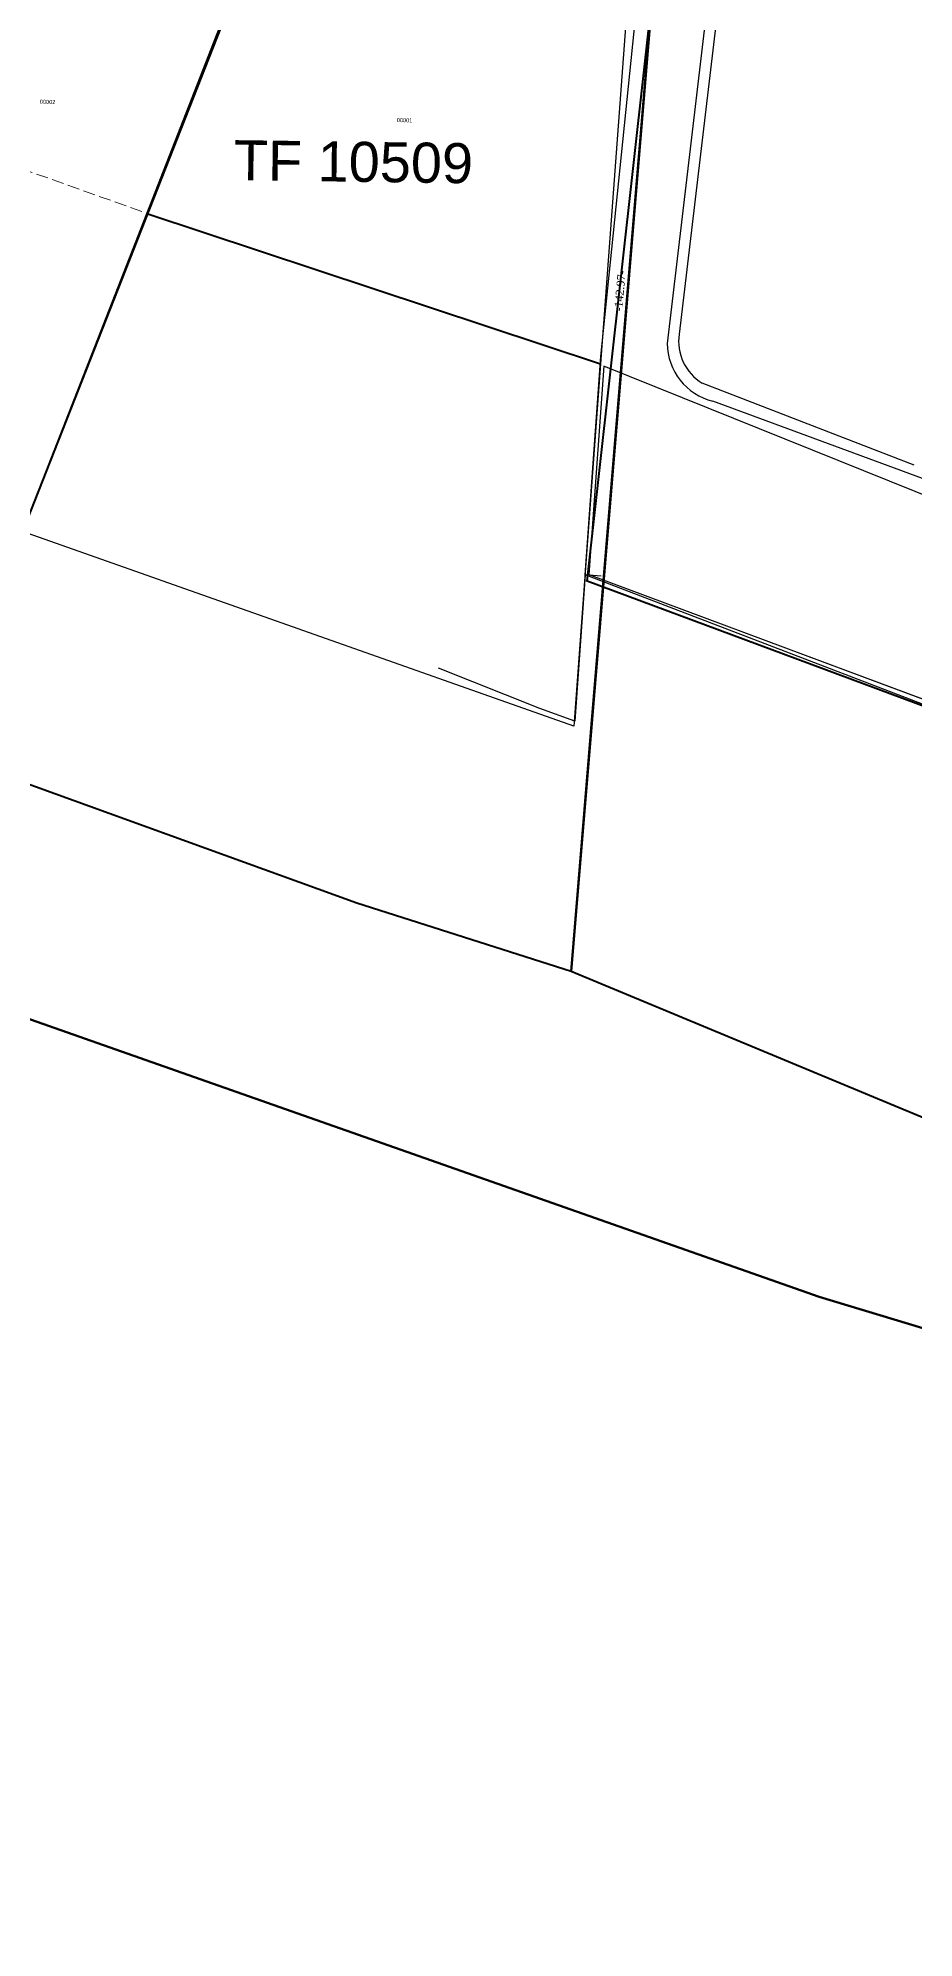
# Model space of a CAD drawing. Header units: metres. Extents: x 251686 to 255059, y 1627526 to 1631912.
# Drawn here: x 252591 to 252810, y 1628033.5 to 1628508.3 of the extents above; entities that cross this region are included whole.
import ezdxf
from ezdxf.enums import TextEntityAlignment as Align

# ---------------------------------------------------------------- set-up
doc = ezdxf.new("R2010")
doc.units = ezdxf.units.M
doc.header["$MEASUREMENT"] = 0
doc.linetypes.add('DGN Style 3', pattern=[4.156684, 2.96906, -1.187624])
for name, color, linetype in [('A_revoir_niveau_0', 7, 'Continuous'), ('limites_parcelles', 7, 'Continuous'), ('limites_sections', 7, 'Continuous'), ('limites_tf', 7, 'Continuous'), ('numero_parcelle', 7, 'Continuous')]:
    doc.layers.add(name, color=color, linetype=linetype)
for name, color, linetype, lineweight in [('Cotation Linéaire', 7, 'Continuous', 0), ('LIMITE TITRE FONCIER', 5, 'Continuous', 13), ('limites_communes_2025', 7, 'Continuous', 0), ('Réquisition', 240, 'Continuous', 0), ('TITRE FONCIER', 7, 'Continuous', 0)]:
    doc.layers.add(name, color=color, linetype=linetype, lineweight=lineweight)
doc.styles.get("Standard").update_dxf_attribs({"font": 'txt.shx'})
doc.styles.add('Style-Arial', font='arial.ttf')
doc.styles.add('Times 1.0', font='times.ttf', dxfattribs={"width": 0.99, "height": 0.0254})

# ---------------------------------------------------------------- blocks, each defined once
blk = doc.blocks.new('*U133')
at = {"flags": 128}
for points, elevation in [([(0.133417, -0.220284), (0.130002, -0.264572), (0.127686, -0.265366), (-0.065926, -0.190808), (-0.194108, -0.141732), (-0.190168, -0.08715), (-0.181213, 0.000651), (-0.176112, 0.043195), (-0.166551, 0.108144), (-0.148411, 0.116316), (-0.129814, 0.124222), (-0.103291, 0.172663), (-0.094554, 0.188209), (-0.091076, 0.194598), (-0.073015, 0.227649), (0.032519, 0.294492), (0.032579, 0.294377), (0.082048, 0.295495), (0.121164, 0.296007)], 0.001709), ([(0.133417, -0.220284), (0.130002, -0.264572), (0.127686, -0.265366), (-0.065926, -0.190808), (-0.194108, -0.141732), (-0.190168, -0.08715), (-0.181213, 0.000651), (-0.176112, 0.043195), (-0.166551, 0.108144), (-0.148411, 0.116316), (-0.129814, 0.124222), (-0.103291, 0.172663), (-0.094554, 0.188209), (-0.091076, 0.194598), (-0.073015, 0.227649), (0.032519, 0.294492), (0.032579, 0.294377), (0.082048, 0.295495), (0.121164, 0.296007)], 0.001709), ([(-0.152719, 0.093171), (-0.17359, -0.083851)], 0.005567), ([(-0.152719, 0.093171), (-0.17359, -0.083851)], 0.005567), ([(-0.150972, 0.084422), (-0.17063, -0.081525)], 0.005473), ([(-0.150972, 0.084422), (-0.17063, -0.081525)], 0.005473), ([(-0.111928, -0.114256), (-0.164877, -0.093763)], 0.005444), ([(-0.111928, -0.114256), (-0.164877, -0.093763)], 0.005444), ([(-0.037037, -0.144417), (-0.162198, -0.098288)], 0.004334), ([(-0.037037, -0.144417), (-0.162198, -0.098288)], 0.004334), ([(-0.190119, -0.142016), (-0.194108, -0.141732), (-0.196708, -0.178275)], 0.003949), ([(-0.190119, -0.142016), (-0.194108, -0.141732), (-0.196708, -0.178275)], 0.003949), ([(-0.196708, -0.178275), (-0.205483, -0.175112), (-0.230758, -0.164979)], 0.002454), ([(-0.196708, -0.178275), (-0.205483, -0.175112), (-0.230758, -0.164979)], 0.002454)]:
    blk.add_lwpolyline(points, dxfattribs=dict(at, elevation=elevation))
for centre, radius, start, end in [((-0.158681, -0.0838, 0.005403), 0.0149088344076315, 180.196487, 256.356297), ((-0.158681, -0.0838, 0.005403), 0.0149088344076315, 180.196487, 256.356297), ((-0.158491, -0.08329, 0.00538), 0.0122663350606628, 171.727469, 238.628322), ((-0.158491, -0.08329, 0.00538), 0.0122663350606628, 171.727469, 238.628322)]:
    blk.add_arc(centre, radius, start, end)
at = {"layer": 'Cotation Linéaire', "style": 'Times 1.0', "width": 0.99}
blk.add_text('-142.97-', height=0.002, rotation=84.825043, dxfattribs=at).set_placement((-0.186416, -0.070653, -0.0018), align=Align.TOP_CENTER)

msp = doc.modelspace()

# ---------------------------------------------------------------- linework, layer by layer
at = {"layer": 'A_revoir_niveau_0', "color": 3, "linetype": 'Continuous', "lineweight": 40, "flags": 128}
msp.add_lwpolyline([(253109.197224, 1628538.482426), (253089.247287, 1628435.106411), (253070.936491, 1628409.58108), (253073.565197, 1628378.644326), (253056.617706, 1628297.559698), (253053.678086, 1628253.237874), (253051.370626, 1628252.419371), (252728.268322, 1628372.594036), (252751.317234, 1628578.893523), (252757.473034, 1628618.097883), (252795.214016, 1628634.925169)], dxfattribs=at)
at = {"layer": 'LIMITE TITRE FONCIER', "color": 5, "linetype": 'Continuous', "lineweight": 30}
msp.add_line((252708.166444, 1628694.780425), (252618.255533, 1628464.492066), dxfattribs=at)
at = {"layer": 'limites_communes_2025', "color": 3, "lineweight": 80, "flags": 128}
msp.add_lwpolyline([(253108.75, 1628096.25), (252786.25, 1628193.75), (252508.75, 1628291.25), (252343.75, 1628343.75), (252208.75, 1628411.25), (252013.75, 1628448.75), (251686.4615, 1628545.0113), (251734.5836, 1628652.3234), (251750.4586, 1628725.3485), (251776.8362, 1628743.4359), (251782.106, 1628756.2017), (251788.0115, 1628792.4782), (251795.0979, 1628823.5764), (251818.1167, 1628967.6423), (251823.673, 1628983.9143), (251845.898, 1629019.6331), (251869.7106, 1629026.38), (251886.3794, 1629062.4957), (251876.8544, 1629102.5801)], dxfattribs=at)
at = {"layer": 'limites_parcelles', "color": 7, "linetype": 'Continuous', "lineweight": 13}
msp.add_line((252708.186229, 1628694.770238), (252618.260045, 1628464.487843), dxfattribs=at)
at = {"layer": 'limites_sections', "color": 112, "linetype": 'Continuous', "lineweight": 40, "flags": 128}
msp.add_lwpolyline([(252721.721864, 1628619.437822), (252753.241864, 1628623.321822), (252724.250426, 1628275.006531), (252670.715386, 1628292.089523), (252580.662046, 1628324.662008), (252041.292027, 1628533.926516), (252075.316041, 1628631.877881), (252090.835733, 1628688.257312), (252115.26328, 1628944.950622), (252156.993131, 1629047.301812), (252306.553663, 1628962.878275), (252389.117958, 1628940.418995), (252429.920946, 1628946.766764), (252495.086357, 1628927.313682), (252674.257536, 1628915.953628), (252655.492526, 1628879.661683), (252709.972275, 1628836.08889), (252707.872864, 1628693.966822), (252721.721864, 1628619.437822)], close=True, dxfattribs=at)
at = {"layer": 'limites_sections', "color": 112, "linetype": 'Continuous', "lineweight": 40, "extrusion": (-1.8717255e-09, -9.639832e-10, 1), "elevation": -0.002046, "flags": 128}
msp.add_lwpolyline([(253469.820836, 1628503.176145), (253488.589644, 1628500.414429), (253454.879488, 1628458.45481), (253455.869011, 1628419.146695), (253456.677254, 1628387.039772), (253456.725415, 1628385.126634), (253456.826796, 1628378.590775), (253456.092848, 1628349.73443), (253454.032863, 1628268.742801), (253388.282867, 1628177.212071), (253374.268487, 1628101.940239), (253305.375391, 1628033.502846), (252724.250426, 1628275.006531), (252729.810311, 1628341.80532), (252735.302417, 1628407.78978), (252753.241864, 1628623.321822), (252721.721864, 1628619.437822), (252719.111157, 1628633.487457), (252714.797364, 1628656.702322), (252707.872864, 1628693.966822), (252708.178498, 1628714.657046), (252708.499905, 1628736.415068), (252708.92257, 1628765.027856), (252709.546654, 1628807.276005), (252710.023977, 1628836.275407), (252766.51681, 1628874.562186), (252777.807368, 1628875.207361), (252792.594535, 1628876.052342), (252806.680432, 1628876.85725), (252821.799454, 1628877.721194), (252840.098742, 1628878.766867), (252853.870088, 1628879.553801), (252869.673078, 1628880.456829), (252881.50225, 1628881.132782), (252890.234906, 1628881.631791), (252896.724489, 1628882.002624), (252900.638805, 1628882.226299), (252915.419343, 1628884.059972), (252947.872303, 1628888.086085), (252995.1058, 1628893.94587), (253038.771855, 1628895.227443), (253072.399091, 1628896.214383), (253084.091369, 1628889.07052), (253103.780853, 1628877.040446), (253120.367335, 1628866.906274), (253135.162614, 1628857.86651), (253140.023655, 1628843.378963), (253144.884695, 1628828.891416), (253158.888191, 1628822.546236), (253184.202626, 1628811.075912), (253223.520558, 1628793.260409), (253250.158874, 1628785.95727), (253263.793452, 1628773.437298), (253279.13654, 1628744.455831), (253296.184438, 1628717.179275), (253350.963018, 1628668.589516), (253387.610751, 1628636.082202), (253479.037064, 1628554.98513), (253469.820836, 1628503.176145)], close=True, dxfattribs=at)
at = {"layer": 'limites_tf', "color": 5, "linetype": 'Continuous', "lineweight": 13}
msp.add_line((252728.735666, 1628374.283183), (253055.991022, 1628252.178647), dxfattribs=at)
at = {"layer": 'limites_tf', "color": 7, "linetype": 'Continuous', "lineweight": 40, "flags": 128}
msp.add_lwpolyline([(252587.203627, 1628384.955986), (252047.260273, 1628551.108434), (252090.835733, 1628688.257312), (252115.26328, 1628944.950622), (252157.037261, 1629047.238937), (252306.010258, 1628961.218851), (252389.826661, 1628938.995359), (252429.920946, 1628946.766764), (252450.373841, 1628931.748567), (252504.764121, 1628866.026622), (252568.762691, 1628890.327617), (252635.739577, 1628895.467016), (252710.021141, 1628836.054654), (252708.137677, 1628692.541722), (252587.203627, 1628384.955986)], close=True, dxfattribs=at)
at = {"layer": 'limites_tf', "color": 5, "linetype": 'Continuous', "lineweight": 30, "flags": 128}
msp.add_lwpolyline([(252708.02168, 1628694.402214), (252721.619587, 1628619.345416), (252738.076438, 1628621.378779), (252753.711056, 1628620.852272), (252738.047441, 1628513.230604), (252731.582035, 1628426.895032), (252727.767845, 1628374.858853), (252724.943986, 1628336.371299), (252587.203627, 1628384.955986), (252618.255533, 1628464.492066), (252708.02168, 1628694.402214)], dxfattribs=at)
at = {"layer": 'limites_tf', "color": 5, "linetype": 'DGN Style 3', "lineweight": 0, "flags": 128}
msp.add_lwpolyline([(252499.42627, 1628501.10817), (252530.886643, 1628402.285961), (252530.887174, 1628402.285797), (252587.203627, 1628384.955986), (252618.25544, 1628464.492102), (252618.255439, 1628464.492099), (252571.152712, 1628481.275287), (252501.386982, 1628506.132789), (252499.42627, 1628501.10817)], close=True, dxfattribs=at)
at = {"layer": 'limites_tf', "color": 5, "linetype": 'Continuous', "lineweight": 30, "flags": 128}
msp.add_lwpolyline([(253058.068259, 1628298.549384), (253057.349858, 1628295.546317), (252732.442589, 1628426.327114), (252728.735666, 1628374.283183), (253055.991022, 1628252.178647), (253057.923391, 1628295.31546), (253058.068259, 1628298.549384)], close=True, dxfattribs=at)
at = {"layer": 'Réquisition', "color": 3, "linetype": 'Continuous', "lineweight": 40}
msp.add_line((252618.260045, 1628464.487843), (252731.584053, 1628426.883293), dxfattribs=at)

# ---------------------------------------------------------------- block references
at = {"layer": 'A_revoir_niveau_0', "xscale": 1000, "yscale": 1000, "zscale": 1000}
msp.add_blockref('*U133', (252921.901364, 1628515.852291, -9.359), dxfattribs=at)

# ---------------------------------------------------------------- texts
at = {"layer": 'numero_parcelle', "color": 5, "lineweight": 0, "char_height": 1, "attachment_point": 1, "rotation": 359.2324998635111, "line_spacing_factor": 0.6}
for s, insert in [('\\fArial|b0|i0|c00|p39;00002', (252591.500659, 1628492.882865)), ('\\fArial|b0|i0|c00|p39;00001', (252680.721029, 1628488.298281))]:
    msp.add_mtext(s, dxfattribs=dict(at, insert=insert))
at = {"layer": 'TITRE FONCIER', "color": 2, "linetype": 'Continuous', "lineweight": 0, "style": 'Style-Arial'}
msp.add_text('TF 10509', height=10, rotation=359.2318, dxfattribs=at).set_placement((252669.881345, 1628477.396357), align=Align.MIDDLE_CENTER)

doc.saveas('drawing.dxf')
